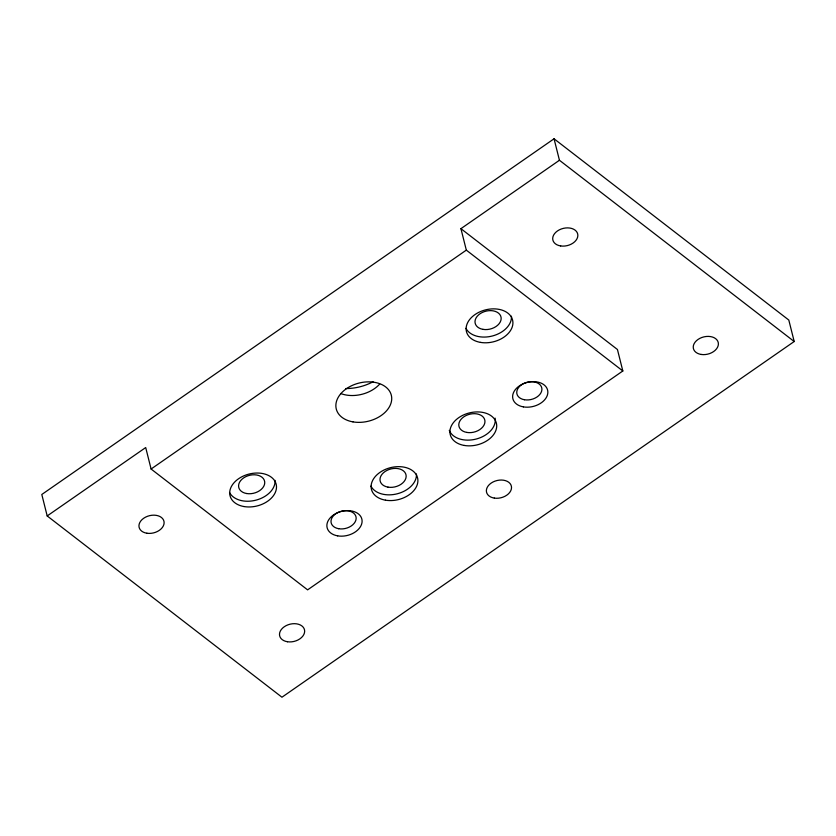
<?xml version="1.0" encoding="UTF-8"?>
<svg xmlns="http://www.w3.org/2000/svg" width="836" height="836" viewBox="0 0 836 836"><rect width="100%" height="100%" fill="white"/><g stroke="black" fill="none" stroke-linecap="round" stroke-linejoin="round"><path stroke-width="1.25" d="M554.049 138.786L41.8 494.484L47.192 515.948L281.951 697.214L794.2 341.516L788.808 320.052L554.049 138.786L559.441 160.261L794.2 341.516M47.192 515.948L145.704 447.553L151.097 469.017L307.606 589.861L622.83 370.975L617.438 349.5L460.929 228.667L559.441 160.261M151.097 469.017L466.321 250.131L460.929 228.667M466.321 250.131L622.83 370.975M373.096 381.749A41.152 28.487 -14.1 0 1 345.78 388.562M379.69 384.09A28.372 19.636 -14.1 0 1 340.691 393.516M495.1 418.125A23.774 16.448 -14.1 0 1 476.374 438.994A23.774 16.448 -14.1 0 1 449.277 430.352M275.023 480.355A23.774 16.448 -14.1 0 1 256.161 500.106A23.774 16.448 -14.1 0 1 229.524 492.498M416.432 473.97A23.774 16.448 -14.1 0 1 397.57 493.71A23.774 16.448 -14.1 0 1 370.933 486.113M511.444 316.196A23.774 16.448 -14.1 0 1 492.582 335.936A23.774 16.448 -14.1 0 1 465.945 328.329M352.959 421.877A28.372 19.636 -14.1 0 0 391.509 396.107A28.372 19.636 -14.1 0 0 346.93 388.353A28.372 19.636 -14.1 0 0 352.959 421.877M387.998 487.137A13.292 9.196 -14.1 0 0 406.056 475.067A13.292 9.196 -14.1 0 0 385.166 471.441A13.292 9.196 -14.1 0 0 387.998 487.137M385.427 500.168A23.774 16.448 -14.1 0 0 417.728 478.579A23.774 16.448 -14.1 0 0 380.38 472.089A23.774 16.448 -14.1 0 0 385.427 500.168M464.231 445.442A23.774 16.448 -14.1 0 0 496.532 423.852A23.774 16.448 -14.1 0 0 459.183 417.363A23.774 16.448 -14.1 0 0 464.231 445.442M480.439 342.384A23.774 16.448 -14.1 0 0 512.74 320.794A23.774 16.448 -14.1 0 0 475.391 314.305A23.774 16.448 -14.1 0 0 480.439 342.384M244.018 506.553A23.774 16.448 -14.1 0 0 276.319 484.964A23.774 16.448 -14.1 0 0 238.971 478.474A23.774 16.448 -14.1 0 0 244.018 506.553M523.399 406.881A17.89 12.383 -14.1 0 0 547.716 390.631A17.89 12.383 -14.1 0 0 519.595 385.741A17.89 12.383 -14.1 0 0 523.399 406.881M337.65 535.855A17.89 12.383 -14.1 0 0 361.967 519.605A17.89 12.383 -14.1 0 0 333.846 514.715A17.89 12.383 -14.1 0 0 337.65 535.855M246.589 493.522A13.292 9.196 -14.1 0 0 264.646 481.452A13.292 9.196 -14.1 0 0 243.757 477.826A13.292 9.196 -14.1 0 0 246.589 493.522M483.009 329.363A13.292 9.196 -14.1 0 0 501.067 317.293A13.292 9.196 -14.1 0 0 480.188 313.657A13.292 9.196 -14.1 0 0 483.009 329.363M466.801 432.421A13.292 9.196 -14.1 0 0 484.859 420.351A13.292 9.196 -14.1 0 0 463.98 416.715A13.292 9.196 -14.1 0 0 466.801 432.421M338.705 528.718A12.78 8.841 -14.1 0 0 356.063 517.108A12.78 8.841 -14.1 0 0 335.988 513.617A12.78 8.841 -14.1 0 0 338.705 528.718M524.454 399.744A12.78 8.841 -14.1 0 0 541.812 388.134A12.78 8.841 -14.1 0 0 521.737 384.644A12.78 8.841 -14.1 0 0 524.454 399.744M560.663 245.941A12.78 8.841 -14.1 0 0 577.718 234.09A12.78 8.841 -14.1 0 0 557.455 230.955A12.78 8.841 -14.1 0 0 560.663 245.941M287.459 641.745A12.78 8.841 -14.1 0 0 304.523 629.895A12.78 8.841 -14.1 0 0 284.25 626.76A12.78 8.841 -14.1 0 0 287.459 641.745M146.917 533.232A12.78 8.841 -14.1 0 0 163.981 521.382A12.78 8.841 -14.1 0 0 143.708 518.247A12.78 8.841 -14.1 0 0 146.917 533.232M701.205 354.454A12.78 8.841 -14.1 0 0 718.26 342.603A12.78 8.841 -14.1 0 0 697.997 339.468A12.78 8.841 -14.1 0 0 701.205 354.454M494.327 498.099A12.78 8.841 -14.1 0 0 511.392 486.249A12.78 8.841 -14.1 0 0 491.129 483.114A12.78 8.841 -14.1 0 0 494.327 498.099"/></g></svg>
